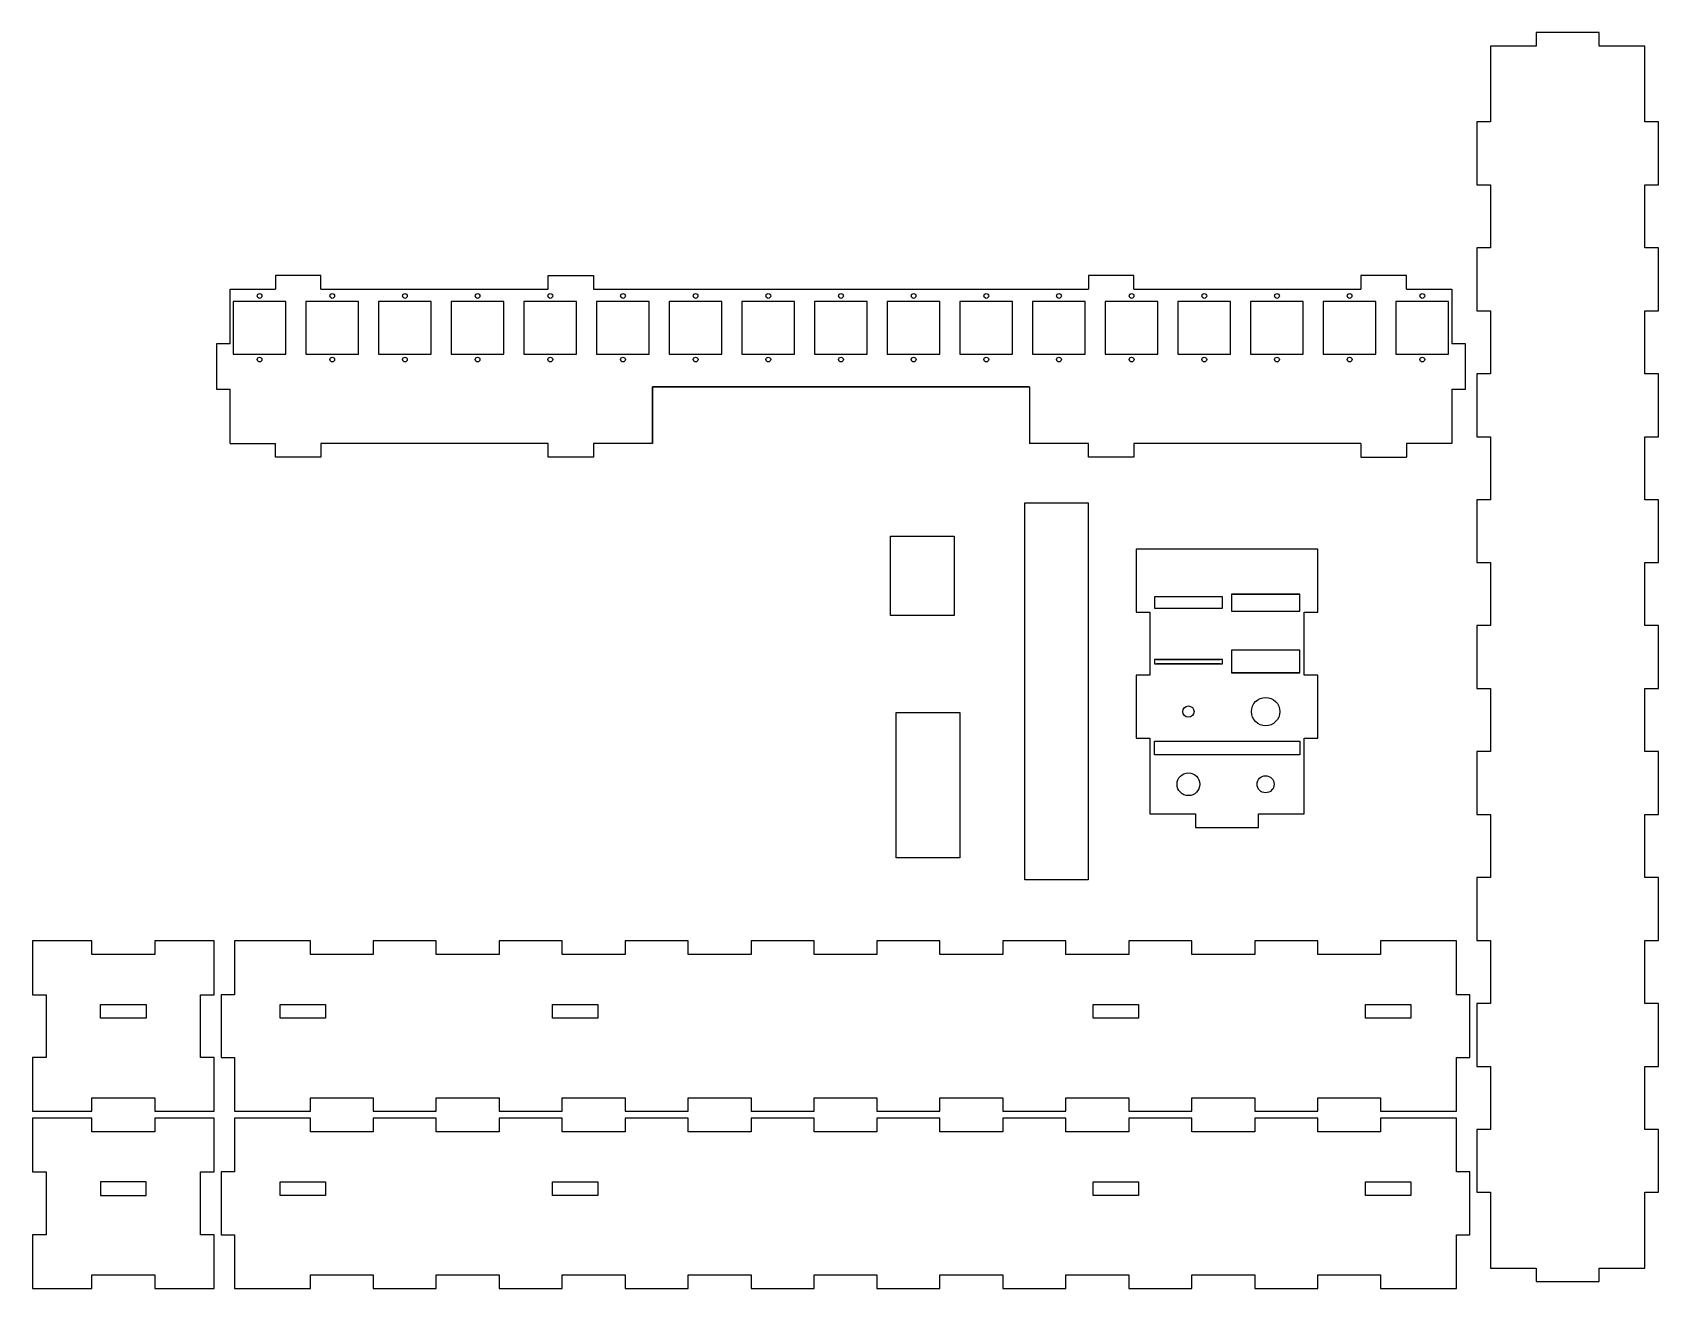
# Model space of a CAD drawing. Header units: millimetres. Extents: x 0 to 716, y 3 to 556.
import ezdxf

# ---------------------------------------------------------------- set-up
doc = ezdxf.new("R2010")
doc.units = ezdxf.units.MM
doc.layers.get('0').update_dxf_attribs({"linetype": 'CONTINUOUS'})

msp = doc.modelspace()

# ---------------------------------------------------------------- linework, layer by layer
for p, q in [((127, 449), (107, 449)), ((107, 449), (107, 443)), ((127, 443), (127, 449)), ((227, 449), (247, 449)), ((227, 443), (227, 449)), ((247, 449), (247, 443)), ((485, 449), (465, 449)), ((465, 449), (465, 443)), ((485, 443), (485, 449)), ((605, 449), (585, 449)), ((585, 449), (585, 443)), ((605, 443), (605, 449)), ((87, 419), (87, 443)), ((87, 443), (107, 443)), ((127, 443), (128.5, 443)), ((128.5, 443), (227, 443)), ((247, 443), (465, 443)), ((485, 443), (585, 443)), ((605, 443), (625, 443)), ((625, 443), (625, 419)), ((87, 419), (81, 419)), ((81, 419), (81, 399)), ((631, 419), (625, 419)), ((631, 399), (631, 419)), ((81, 399), (87, 399)), ((87, 375), (87, 399)), ((438.93, 400), (273, 400)), ((273, 400), (273, 375)), ((273, 400), (439, 400)), ((273, 378), (273, 400)), ((273, 375), (273, 395.38)), ((438.93, 395.38), (439, 395.38)), ((439, 400), (439, 378)), ((439, 395.38), (439, 375)), ((625, 399), (631, 399)), ((625, 399), (625, 375)), ((87, 375), (107, 375)), ((107, 369), (107, 375)), ((127, 375), (127, 369)), ((227, 375), (127, 375)), ((227, 369), (227, 375)), ((247, 375), (247, 369)), ((273, 375), (247, 375)), ((465, 375), (439, 375)), ((465, 369), (465, 375)), ((485, 375), (485, 369)), ((585, 375), (485, 375)), ((585, 375), (585, 369)), ((625, 375), (605, 375)), ((605, 375), (605, 369)), ((127, 369), (107, 369)), ((247, 369), (227, 369)), ((485, 369), (465, 369)), ((585, 369), (605, 369)), ((492, 328.52), (486, 328.52)), ((528, 308.75), (528, 301.25)), ((558, 301.25), (558, 308.75)), ((524, 307.5), (494, 307.5)), ((494, 302.5), (524, 302.5)), ((528, 301.25), (558, 301.25)), ((558, 284), (528, 284)), ((558, 274), (528, 274)), ((492, 245.35), (492, 244))]:
    msp.add_line(p, q)
for points in [[(642, 239.41), (636, 239.41), (636, 211.69), (642, 211.69), (642, 183.97), (636, 183.97), (636, 156.24), (642, 156.24), (642, 128.52), (636, 128.52), (636, 100.79), (642, 100.79), (642, 73.07), (636, 73.07), (636, 45.35), (642, 45.35), (642, 12), (662.14, 12), (662.14, 6), (689.86, 6), (689.86, 12), (710, 12), (710, 45.35), (716, 45.35), (716, 73.07), (710, 73.07), (710, 100.79), (716, 100.79), (716, 128.52), (710, 128.52), (710, 156.24), (716, 156.24), (716, 183.97), (710, 183.97), (710, 211.69), (716, 211.69), (716, 239.41), (710, 239.41), (710, 267.14), (716, 267.14), (716, 294.86), (710, 294.86), (710, 322.59), (716, 322.59), (716, 350.31), (710, 350.31), (710, 378.03), (716, 378.03), (716, 405.76), (710, 405.76), (710, 433.48), (716, 433.48), (716, 461.21), (710, 461.21), (710, 488.93), (716, 488.93), (716, 516.65), (710, 516.65), (710, 550), (689.86, 550), (689.86, 556), (662.14, 556), (662.14, 550), (642, 550), (642, 516.65), (636, 516.65), (636, 488.93), (642, 488.93), (642, 461.21), (636, 461.21), (636, 433.48), (642, 433.48), (642, 405.76), (636, 405.76), (636, 378.03), (642, 378.03), (642, 350.31), (636, 350.31), (636, 322.59), (642, 322.59), (642, 294.86), (636, 294.86), (636, 267.14), (642, 267.14)], [(111.6, 437.6), (88.4, 437.6), (88.4, 414.4), (111.6, 414.4)], [(120.4, 437.6), (120.4, 414.4), (143.6, 414.4), (143.6, 437.6)], [(127, 441), (127, 441)], [(152.4, 437.6), (152.4, 414.4), (175.6, 414.4), (175.6, 437.6)], [(184.4, 437.6), (184.4, 414.4), (207.6, 414.4), (207.6, 437.6)], [(216.4, 437.6), (216.4, 414.4), (239.6, 414.4), (239.6, 437.6)], [(248.4, 437.6), (248.4, 414.4), (271.6, 414.4), (271.6, 437.6)], [(280.4, 437.6), (280.4, 414.4), (303.6, 414.4), (303.6, 437.6)], [(312.4, 437.6), (312.4, 414.4), (335.6, 414.4), (335.6, 437.6)], [(344.4, 437.6), (344.4, 414.4), (367.6, 414.4), (367.6, 437.6)], [(376.4, 437.6), (376.4, 414.4), (399.6, 414.4), (399.6, 437.6)], [(408.4, 437.6), (408.4, 414.4), (431.6, 414.4), (431.6, 437.6)], [(440.4, 437.6), (440.4, 414.4), (463.6, 414.4), (463.6, 437.6)], [(472.4, 437.6), (472.4, 414.4), (495.6, 414.4), (495.6, 437.6)], [(504.4, 437.6), (504.4, 414.4), (527.6, 414.4), (527.6, 437.6)], [(536.4, 437.6), (536.4, 414.4), (559.6, 414.4), (559.6, 437.6)], [(568.4, 437.6), (568.4, 414.4), (591.6, 414.4), (591.6, 437.6)], [(600.4, 437.6), (600.4, 414.4), (623.6, 414.4), (623.6, 437.6)], [(464.93, 348.93), (464.93, 182.93), (436.93, 182.93), (436.93, 348.93)], [(377.85, 334.29), (405.85, 334.29), (405.85, 299.29), (377.85, 299.29)], [(486, 328.52), (486, 300.79), (492, 300.79), (492, 273.07), (486, 273.07), (486, 245.35), (492, 245.35), (492, 212), (512.14, 212), (512.14, 206), (539.86, 206), (539.86, 212), (560, 212), (560, 245.35), (566, 245.35), (566, 273.07), (560, 273.07), (560, 300.79), (566, 300.79), (566, 328.52), (560, 328.52)], [(528, 308.75), (558, 308.75)], [(494, 302.5), (524, 302.5), (524, 307.5), (494, 307.5)], [(494, 278), (524, 278), (524, 280), (494, 280)], [(495, 280), (523, 280)], [(528, 274), (558, 274), (558, 284), (528, 284)], [(495, 278), (523, 278)], [(408.31, 256.62), (408.31, 192.62), (380.31, 192.62), (380.31, 256.62)], [(494, 238), (494, 244), (558, 244), (558, 238)], [(53.86, 87), (53.86, 81), (80, 81), (80, 104.64), (74, 104.64), (74, 132.36), (80, 132.36), (80, 156), (53.86, 156), (53.86, 150), (26.14, 150), (26.14, 156), (0, 156), (0, 132.36), (6, 132.36), (6, 104.64), (0, 104.64), (0, 81), (26.14, 81), (26.14, 87)], [(89, 104.64), (89, 81), (122.35, 81), (122.35, 87), (150.07, 87), (150.07, 81), (177.79, 81), (177.79, 87), (205.52, 87), (205.52, 81), (233.24, 81), (233.24, 87), (260.97, 87), (260.97, 81), (288.69, 81), (288.69, 87), (316.41, 87), (316.41, 81), (344.14, 81), (344.14, 87), (371.86, 87), (371.86, 81), (399.59, 81), (399.59, 87), (427.31, 87), (427.31, 81), (455.03, 81), (455.03, 87), (482.76, 87), (482.76, 81), (510.48, 81), (510.48, 87), (538.21, 87), (538.21, 81), (565.93, 81), (565.93, 87), (593.65, 87), (593.65, 81), (627, 81), (627, 104.64), (633, 104.64), (633, 132.36), (627, 132.36), (627, 156), (593.65, 156), (593.65, 150), (565.93, 150), (565.93, 156), (538.21, 156), (538.21, 150), (510.48, 150), (510.48, 156), (482.76, 156), (482.76, 150), (455.03, 150), (455.03, 156), (427.31, 156), (427.31, 150), (399.59, 150), (399.59, 156), (371.86, 156), (371.86, 150), (344.14, 150), (344.14, 156), (316.41, 156), (316.41, 150), (288.69, 150), (288.69, 156), (260.97, 156), (260.97, 150), (233.24, 150), (233.24, 156), (205.52, 156), (205.52, 150), (177.79, 150), (177.79, 156), (150.07, 156), (150.07, 150), (122.35, 150), (122.35, 156), (89, 156), (89, 132.36), (83, 132.36), (83, 104.64)], [(30, 122), (30, 128), (50, 128), (50, 122)], [(129, 128), (129, 122), (109, 122), (109, 128)], [(249, 122), (229, 122), (229, 128), (249, 128)], [(487, 122), (467, 122), (467, 128), (487, 128)], [(607, 122), (587, 122), (587, 128), (607, 128), (607, 122), (587, 122), (587, 128), (607, 128)], [(0, 26.64), (0, 3), (26.14, 3), (26.14, 9), (53.86, 9), (53.86, 3), (80, 3), (80, 26.64), (74, 26.64), (74, 54.36), (80, 54.36), (80, 78), (53.86, 78), (53.86, 72), (26.14, 72), (26.14, 78), (0, 78), (0, 54.36), (6, 54.36), (6, 26.64)], [(344.14, 9), (371.86, 9), (371.86, 3), (399.59, 3), (399.59, 9), (427.31, 9), (427.31, 3), (455.03, 3), (455.03, 9), (482.76, 9), (482.76, 3), (510.48, 3), (510.48, 9), (538.21, 9), (538.21, 3), (565.93, 3), (565.93, 9), (593.65, 9), (593.65, 3), (627, 3), (627, 26.64), (633, 26.64), (633, 54.36), (627, 54.36), (627, 78), (593.65, 78), (593.65, 72), (565.93, 72), (565.93, 78), (538.21, 78), (538.21, 72), (510.48, 72), (510.48, 78), (482.76, 78), (482.76, 72), (455.03, 72), (455.03, 78), (427.31, 78), (427.31, 72), (399.59, 72), (399.59, 78), (371.86, 78), (371.86, 72), (344.14, 72), (344.14, 78), (316.41, 78), (316.41, 72), (288.69, 72), (288.69, 78), (260.97, 78), (260.97, 72), (233.24, 72), (233.24, 78), (205.52, 78), (205.52, 72), (177.79, 72), (177.79, 78), (150.07, 78), (150.07, 72), (122.35, 72), (122.35, 78), (89, 78), (89, 54.36), (83, 54.36), (83, 26.64), (89, 26.64), (89, 3), (122.35, 3), (122.35, 9), (150.07, 9), (150.07, 3), (177.79, 3), (177.79, 9), (205.52, 9), (205.52, 3), (233.24, 3), (233.24, 9), (260.97, 9), (260.97, 3), (288.69, 3), (288.69, 9), (316.41, 9), (316.41, 3), (344.14, 3)], [(50, 50), (30, 50), (30, 44), (50, 44)], [(109, 44), (109, 50), (129, 50), (129, 44)], [(229, 44), (229, 50), (249, 50), (249, 44)], [(487, 44), (467, 44), (467, 50), (487, 50)], [(587, 50), (607, 50), (607, 44), (587, 44)]]:
    msp.add_lwpolyline(points, close=True)
for centre, radius in [((100, 440), 1.05), ((132, 440), 1.05), ((164, 440), 1.05), ((196, 440), 1.05), ((228, 440), 1.05), ((260, 440), 1.05), ((292, 440), 1.05), ((324, 440), 1.05), ((356, 440), 1.05), ((388, 440), 1.05), ((420, 440), 1.05), ((452, 440), 1.05), ((484, 440), 1.05), ((516, 440), 1.05), ((548, 440), 1.05), ((580, 440), 1.05), ((612, 440), 1.05), ((100, 412), 1.05), ((132, 412), 1.05), ((164, 412), 1.05), ((196, 412), 1.05), ((228, 412), 1.05), ((260, 412), 1.05), ((292, 412), 1.05), ((324, 412), 1.05), ((356, 412), 1.05), ((388, 412), 1.05), ((420, 412), 1.05), ((452, 412), 1.05), ((484, 412), 1.05), ((516, 412), 1.05), ((548, 412), 1.05), ((580, 412), 1.05), ((612, 412), 1.05), ((509, 257), 2.5), ((543, 257), 6.25), ((509, 225), 5), ((543, 225), 3.75)]:
    msp.add_circle(centre, radius)

doc.saveas('drawing.dxf')
